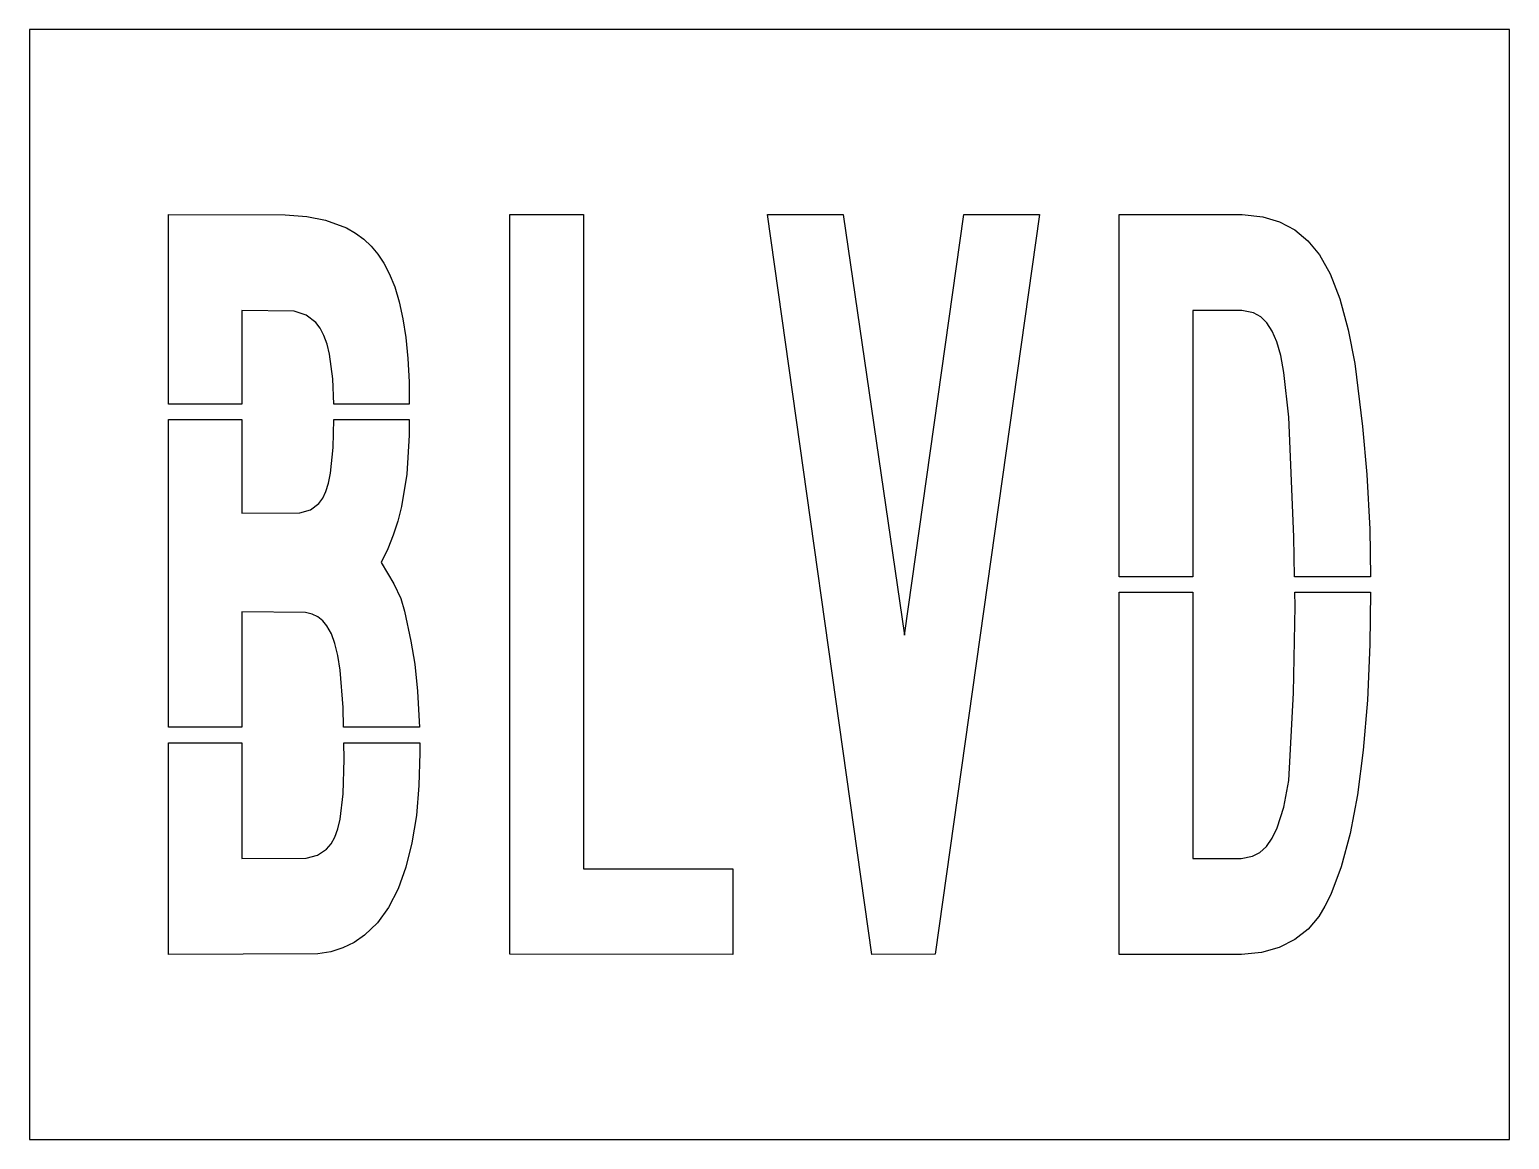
# Model space of a CAD drawing. Extents: x 0 to 48, y 0 to 36.
import ezdxf

# ---------------------------------------------------------------- set-up
doc = ezdxf.new("R2010")
doc.units = 0
doc.layers.add('CUT', color=7, linetype='Continuous')
doc.layers.add('OUTSIDE', color=1, linetype='Continuous')

msp = doc.modelspace()

# ---------------------------------------------------------------- linework, layer by layer
at = {"layer": 'CUT'}
for points in [[(9.5475, 26.0753), (9.4237, 26.3105), (9.2806, 26.4989), (8.9728, 26.7362), (8.5827, 26.8615), (6.8891, 26.8841), (6.8885, 23.8524), (4.5029, 23.8524), (4.5032, 30), (8.2898, 29.994), (8.9908, 29.9362), (9.6014, 29.8162), (10.2808, 29.5642), (10.574, 29.3971), (10.8411, 29.2003), (11.0832, 28.9726), (11.301, 28.7129), (11.4955, 28.4203), (11.6674, 28.0934), (11.8432, 27.6588), (11.9916, 27.1649), (12.1108, 26.6162), (12.2025, 26.0105), (12.2687, 25.3361), (12.3103, 24.5777), (12.3129, 23.8524), (9.8649, 23.8524), (9.8369, 24.6706), (9.7309, 25.4719), (9.6496, 25.7964)], [(17.9657, 8.7792), (22.8079, 8.7768), (22.8079, 6), (15.5778, 6.0043), (15.5778, 30), (17.9647, 29.9969)], [(26.3894, 30), (28.379, 16.3582), (30.3028, 29.9995), (32.7571, 30), (29.3752, 6.0048), (27.3219, 6), (23.9358, 29.9988)], [(40.5819, 25.4304), (40.4562, 25.8737), (40.3093, 26.2222), (40.1369, 26.4905), (39.9361, 26.6846), (39.7002, 26.8118), (39.3185, 26.8829), (37.7308, 26.8841), (37.7325, 18.251), (35.3455, 18.251), (35.3461, 30), (39.3268, 29.9995), (40.0062, 29.929), (40.5475, 29.7662), (41.0348, 29.5061), (41.463, 29.1497), (41.8378, 28.6913), (42.183, 28.0757), (42.4949, 27.2635), (42.7717, 26.2627), (42.9849, 25.1647), (43.2335, 23.1298), (43.3737, 21.5702), (43.4696, 19.7986), (43.4979, 18.251), (41.0286, 18.251), (41.0028, 19.5418), (40.8477, 23.4305), (40.6881, 24.881)], [(9.6462, 16.6582), (9.5065, 16.8247), (9.3477, 16.9507), (9.1651, 17.0405), (8.9515, 17.0962), (6.8879, 17.1168), (6.8879, 13.3676), (4.5023, 13.3676), (4.5029, 23.3504), (6.8885, 23.3504), (6.8879, 20.3186), (8.7679, 20.3282), (9.1154, 20.4257), (9.3793, 20.6246), (9.5065, 20.8003), (9.6116, 21.0216), (9.6965, 21.2916), (9.7624, 21.6137), (9.8464, 22.4484), (9.8665, 23.3504), (12.3147, 23.3504), (12.3165, 22.8449), (12.2347, 21.5767), (12.0653, 20.5262), (11.9452, 20.0575), (11.7953, 19.6025), (11.6152, 19.1602), (11.3989, 18.7154), (11.8148, 18.0262), (12.0381, 17.5498), (12.1658, 17.13), (12.37, 16.1614), (12.4921, 15.4166), (12.5838, 14.5346), (12.6407, 13.5583), (12.6442, 13.3676), (10.1859, 13.3676), (10.174, 14.0095), (10.0774, 15.2234), (10.0012, 15.6962), (9.9059, 16.0841), (9.7891, 16.4018)], [(42.207, 7.9416), (42.0165, 7.5622), (41.8136, 7.2302), (41.4707, 6.8196), (41.0382, 6.481), (40.5291, 6.2266), (39.9605, 6.0653), (39.3153, 6.0005), (35.3448, 6), (35.3454, 17.749), (37.7326, 17.749), (37.7342, 9.1159), (39.3036, 9.1166), (39.6624, 9.1829), (39.9085, 9.3115), (40.1217, 9.5062), (40.3091, 9.7706), (40.4724, 10.1076), (40.6815, 10.7734), (40.8478, 11.6438), (40.9915, 14.4842), (41.0477, 17.2922), (41.0386, 17.749), (43.4981, 17.749), (43.4749, 16.0538), (43.3947, 14.2493), (43.2618, 12.6276), (43.0758, 11.1806), (42.8382, 9.919), (42.548, 8.8366)], [(10.5309, 6.3878), (10.1653, 6.2095), (9.7717, 6.0854), (9.3505, 6.0161), (4.5019, 6), (4.5023, 12.8656), (6.8879, 12.8656), (6.8879, 9.1164), (8.967, 9.127), (9.3414, 9.2189), (9.6346, 9.4121), (9.7793, 9.5854), (9.8999, 9.8042), (9.998, 10.0716), (10.0753, 10.3908), (10.1738, 11.2073), (10.2052, 12.331), (10.1952, 12.8656), (12.6535, 12.8656), (12.6594, 12.545), (12.6299, 11.479), (12.5447, 10.5046), (12.4038, 9.6226), (12.2059, 8.8262), (11.9522, 8.1264), (11.6437, 7.5242), (11.2806, 7.0205), (10.8683, 6.6199)]]:
    msp.add_lwpolyline(points, close=True, dxfattribs=at)
at = {"layer": 'OUTSIDE'}
msp.add_lwpolyline([(0, 0), (48, 0), (48, 36), (0, 36)], close=True, dxfattribs=at)

doc.saveas('drawing.dxf')
